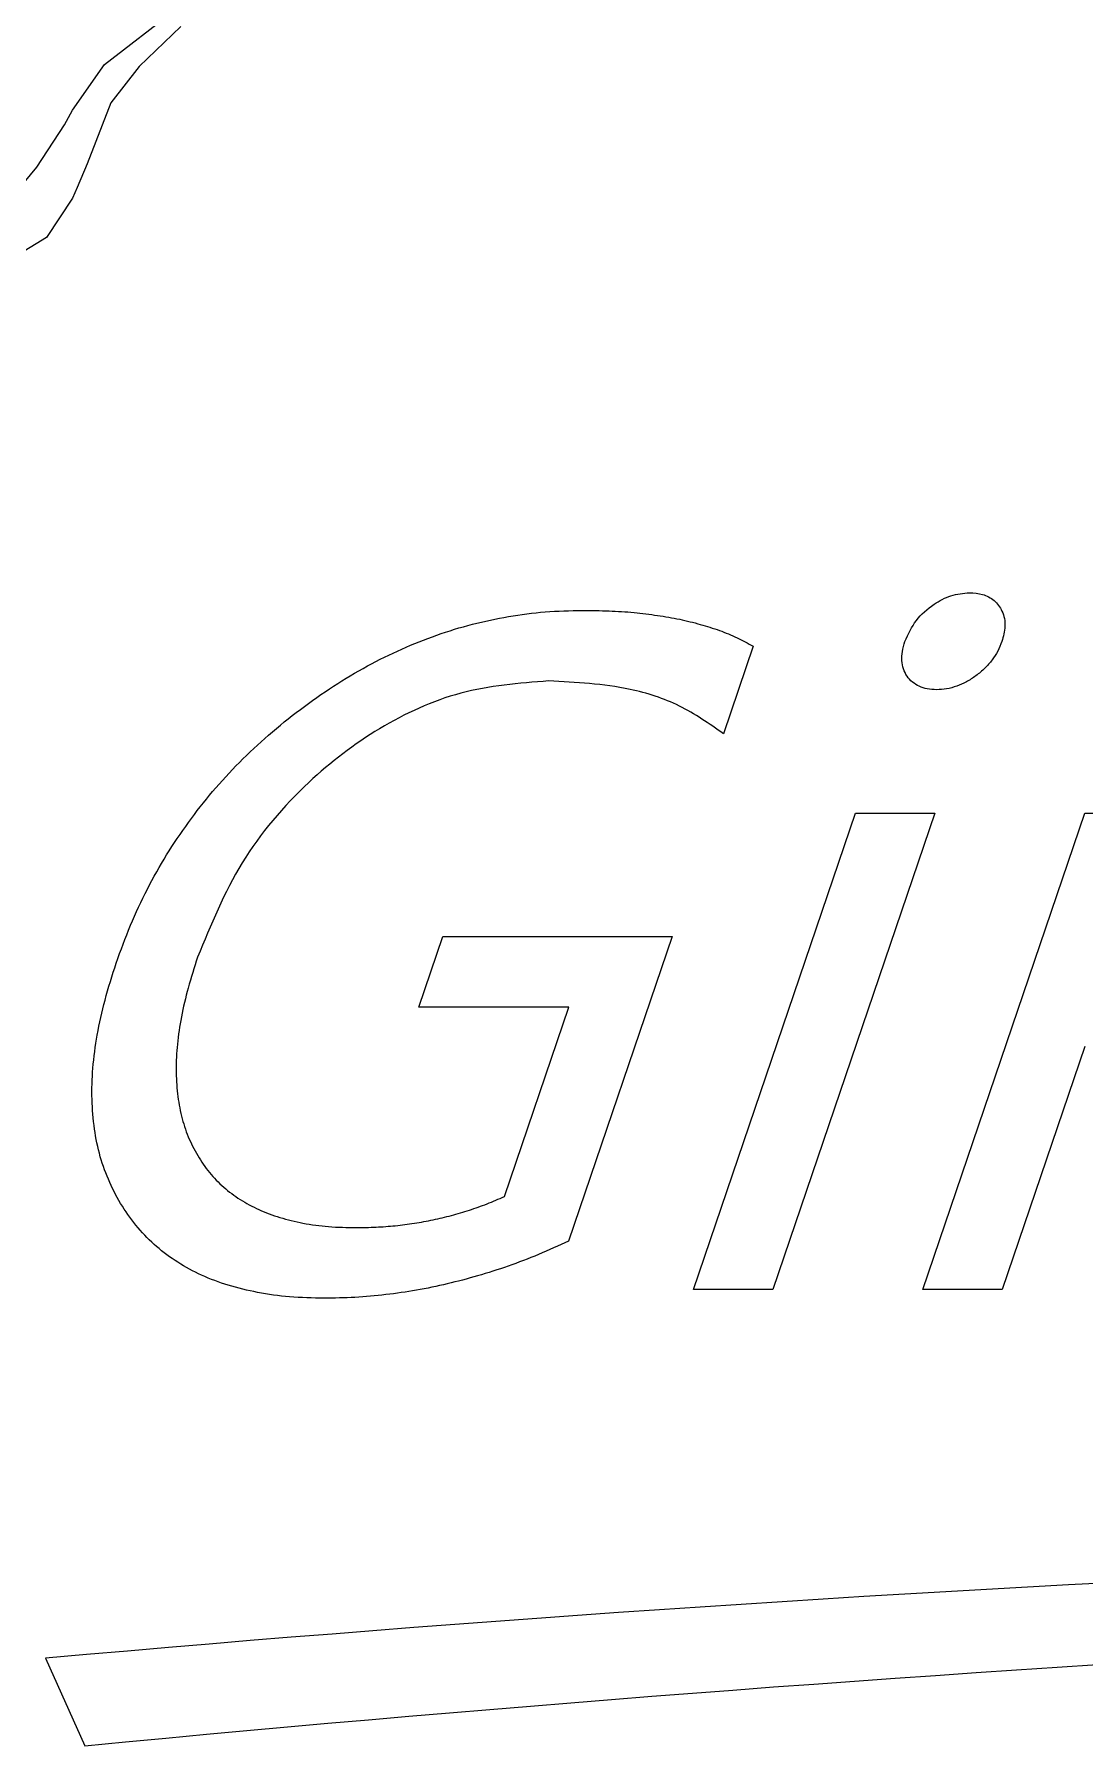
# Model space of a CAD drawing. Header units: inches. Extents: x 0.3 to 45.6, y 0.2 to 33.7.
# Drawn here: x 20.039 to 21.762, y 17.895 to 20.704 of the extents above; entities that cross this region are included whole.
import ezdxf

# ---------------------------------------------------------------- set-up
doc = ezdxf.new("R2010")
doc.units = ezdxf.units.IN
doc.header["$MEASUREMENT"] = 0

msp = doc.modelspace()

# ---------------------------------------------------------------- linework, layer by layer
at = {"color": 7, "linetype": 'Continuous', "lineweight": 15}
for p, q in [((20.1541, 20.6549), (20.2716, 20.7455)), ((20.2794, 20.7171), (20.2114, 20.6515)), ((20.102, 20.5796), (20.1541, 20.6549)), ((20.2114, 20.6515), (20.1644, 20.592)), ((20.1644, 20.592), (20.1258, 20.4917)), ((20.0889, 20.5559), (20.102, 20.5796)), ((20.0435, 20.4862), (20.0889, 20.5559)), ((19.9464, 20.3695), (20.0435, 20.4862)), ((20.1258, 20.4917), (20.1095, 20.453)), ((20.1095, 20.453), (20.102, 20.4352)), ((20.102, 20.4352), (20.0592, 20.371)), ((20.0592, 20.371), (20.0156, 20.3441)), ((21.2185, 19.7001), (21.1696, 19.5563)), ((21.1203, 18.6444), (21.3861, 19.426)), ((21.5163, 19.426), (21.2506, 18.6444)), ((21.3861, 19.426), (21.5163, 19.426)), ((21.4967, 18.6444), (21.7624, 19.426)), ((21.7624, 19.426), (21.8926, 19.426)), ((20.6698, 19.1076), (20.7092, 19.2234)), ((20.7092, 19.2234), (21.0855, 19.2234)), ((21.0855, 19.2234), (20.9157, 18.7236)), ((20.9159, 19.1076), (20.6698, 19.1076)), ((20.8103, 18.7968), (20.9159, 19.1076)), ((21.7624, 19.0429), (21.6269, 18.6444)), ((21.2506, 18.6444), (21.1203, 18.6444)), ((21.6269, 18.6444), (21.4967, 18.6444)), ((20.0576, 18.0389), (20.1222, 17.8953))]:
    msp.add_line(p, q, dxfattribs=at)
for points, knots in [([(21.4673, 19.7078), (21.4728, 19.7198), (21.4838, 19.744), (21.5122, 19.7682), (21.5422, 19.7849), (21.5629, 19.7869), (21.5733, 19.7878)], [0, 0, 0, 0, 0.279714, 0.559671, 0.780031, 1, 1, 1, 1]), ([(21.5733, 19.7878), (21.5806, 19.7874), (21.595, 19.7866), (21.6148, 19.7761), (21.6287, 19.7572), (21.6335, 19.7325), (21.6288, 19.716), (21.6265, 19.7078)], [0, 0, 0, 0, 0.186989, 0.373645, 0.560104, 0.779349, 1, 1, 1, 1]), ([(20.1734, 19.1799), (20.181, 19.2007), (20.1959, 19.242), (20.2238, 19.3013), (20.2554, 19.3579), (20.2916, 19.4112), (20.3311, 19.4622), (20.3753, 19.51), (20.4233, 19.5551), (20.4751, 19.5968), (20.5291, 19.6348), (20.5846, 19.6681), (20.6413, 19.6959), (20.6989, 19.7189), (20.7575, 19.7369), (20.817, 19.7495), (20.8774, 19.7575), (20.9181, 19.7584), (20.9385, 19.7589)], [0, 0, 0, 0, 0.0648621, 0.1288254, 0.1920466, 0.2550256, 0.3179361, 0.3813723, 0.4457239, 0.5111888, 0.5763335, 0.6394539, 0.7011172, 0.7616129, 0.8213296, 0.8806244, 0.9399737, 1, 1, 1, 1]), ([(20.9385, 19.7589), (20.953, 19.7587), (20.9812, 19.7584), (21.0223, 19.7558), (21.061, 19.7508), (21.0973, 19.7448), (21.1312, 19.7363), (21.1627, 19.7265), (21.1918, 19.7146), (21.2098, 19.7048), (21.2185, 19.7001)], [0, 0, 0, 0, 0.150155, 0.292768, 0.426699, 0.554473, 0.674513, 0.78851, 0.896832, 1, 1, 1, 1]), ([(21.5193, 19.6286), (21.5141, 19.6288), (21.5043, 19.6292), (21.4908, 19.6337), (21.4793, 19.6408), (21.4703, 19.6507), (21.4644, 19.6629), (21.4616, 19.6767), (21.4628, 19.6921), (21.4657, 19.7023), (21.4673, 19.7078)], [0, 0, 0, 0, 0.1349413, 0.2555878, 0.3702052, 0.4849589, 0.6016542, 0.7206703, 0.8513752, 0.9999956, 0.9999956, 0.9999956, 0.9999956]), ([(21.6265, 19.7078), (21.6244, 19.7024), (21.6202, 19.6917), (21.6105, 19.677), (21.5986, 19.6634), (21.5842, 19.6514), (21.5688, 19.6413), (21.5525, 19.6342), (21.5361, 19.6293), (21.5248, 19.6289), (21.5193, 19.6286)], [0.0000031, 0.0000031, 0.0000031, 0.0000031, 0.1219171, 0.2435922, 0.3717502, 0.5058016, 0.6390188, 0.7615754, 0.8827439, 1, 1, 1, 1]), ([(20.8829, 19.6431), (20.8342, 19.6392), (20.7369, 19.6313), (20.6025, 19.5689), (20.4796, 19.475), (20.3723, 19.3489), (20.3287, 19.2426), (20.3069, 19.1894)], [0, 0, 0, 0, 0.1865457, 0.373167, 0.559981, 0.7799501, 1, 1, 1, 1]), ([(21.1696, 19.5563), (21.1462, 19.5727), (21.0994, 19.6056), (21.0011, 19.6371), (20.9277, 19.6408), (20.8829, 19.6431)], [0, 0, 0, 0, 0.279872, 0.559978, 1, 1, 1, 1]), ([(20.3069, 19.1894), (20.3015, 19.1727), (20.2912, 19.1405), (20.28, 19.0928), (20.2732, 19.0479), (20.2711, 19.0056), (20.2733, 18.966), (20.2796, 18.929), (20.2908, 18.8949), (20.3063, 18.8638), (20.3257, 18.8357), (20.3494, 18.8115), (20.3766, 18.7909), (20.4078, 18.7744), (20.4424, 18.7615), (20.4808, 18.7523), (20.5228, 18.7466), (20.5522, 18.746), (20.5674, 18.7457)], [0, 0, 0, 0, 0.082987, 0.159747, 0.230978, 0.297264, 0.359303, 0.417885, 0.473717, 0.528161, 0.581584, 0.634195, 0.687304, 0.742248, 0.800033, 0.861589, 0.92804, 1, 1, 1, 1]), ([(20.5145, 18.6299), (20.4955, 18.6303), (20.4589, 18.631), (20.4062, 18.6385), (20.3578, 18.6499), (20.3138, 18.6665), (20.2743, 18.6879), (20.239, 18.7138), (20.2085, 18.745), (20.1826, 18.7804), (20.1618, 18.8197), (20.1462, 18.8623), (20.1369, 18.9082), (20.1329, 18.9569), (20.1343, 19.0087), (20.142, 19.0633), (20.1546, 19.121), (20.167, 19.1598), (20.1734, 19.1799)], [0, 0, 0, 0, 0.071608, 0.138369, 0.200871, 0.259426, 0.315552, 0.370171, 0.424597, 0.479676, 0.535532, 0.592254, 0.650789, 0.712008, 0.776741, 0.846044, 0.92019, 1, 1, 1, 1]), ([(20.5674, 18.7457), (20.5782, 18.7459), (20.5995, 18.7464), (20.6313, 18.7486), (20.6626, 18.7527), (20.6933, 18.7584), (20.7235, 18.7653), (20.7529, 18.7742), (20.782, 18.7845), (20.8008, 18.7927), (20.8103, 18.7968)], [0, 0, 0, 0, 0.129362, 0.256283, 0.38213, 0.507172, 0.630665, 0.753397, 0.876392, 1, 1, 1, 1]), ([(20.9157, 18.7236), (20.8992, 18.7161), (20.8667, 18.7012), (20.8168, 18.6823), (20.7668, 18.6662), (20.7166, 18.6531), (20.6664, 18.6425), (20.6158, 18.6354), (20.5652, 18.6306), (20.5314, 18.6302), (20.5145, 18.6299)], [0, 0, 0, 0, 0.130416, 0.258639, 0.385029, 0.509436, 0.633414, 0.75554, 0.877991, 1, 1, 1, 1])]:
    msp.add_open_spline(points, degree=3, knots=knots, dxfattribs=at)
for points in [[(28.6321, 18.0175), (25.7809, 18.2891), (22.9228, 18.2962), (20.0576, 18.0389)], [(20.1222, 17.8953), (22.9569, 18.1683), (25.7935, 18.2091), (28.6321, 18.0175)]]:
    msp.add_open_spline(points, degree=3, dxfattribs=at)

doc.saveas('drawing.dxf')
